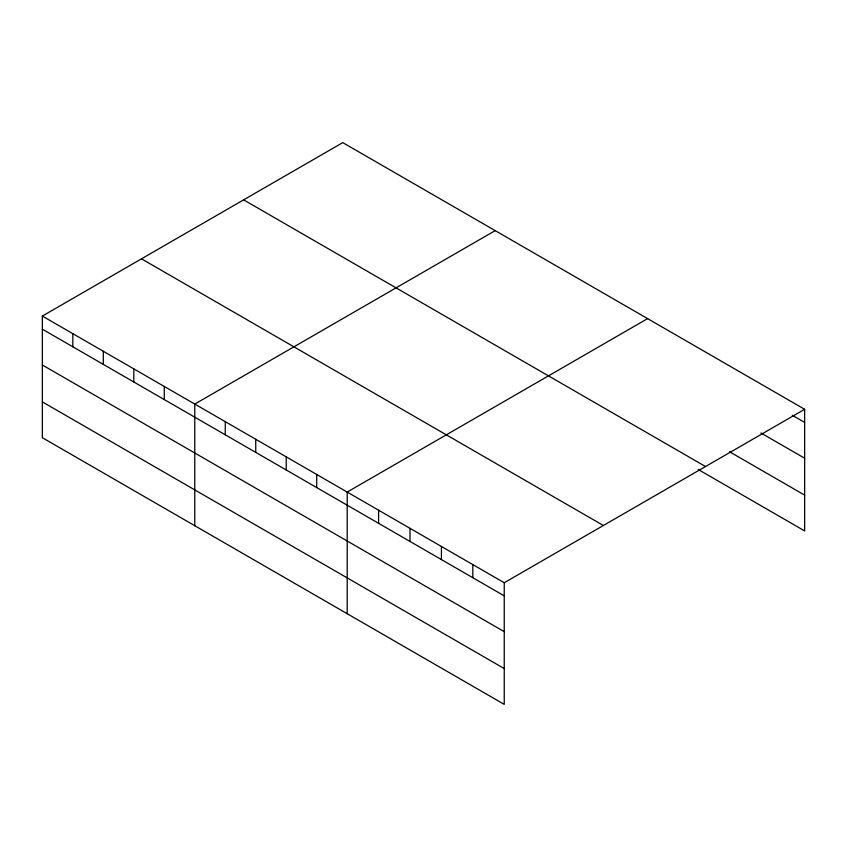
<?xml version="1.0" encoding="UTF-8"?>
<svg xmlns="http://www.w3.org/2000/svg" width="847" height="847" viewBox="0 0 847 847"><rect width="100%" height="100%" fill="white"/><g stroke="black" fill="none" stroke-linecap="round" stroke-linejoin="round"><path stroke-width="1.27" d="M504.24 631.661L504.24 582.736L42.35 316.069L42.35 437.708L504.24 704.376L504.24 631.661L42.35 364.993M698.087 469.407L804.65 530.931L804.65 409.292L342.76 142.624L42.35 316.069M495.188 230.628L194.768 404.072L194.768 525.712M647.606 318.631L347.196 492.065L347.196 613.704M504.24 582.736L804.65 409.292M792.316 415.284L804.65 422.409M760.902 432.965L804.65 458.227M729.489 451.726L804.65 495.124M243.629 199.86L705.509 466.528M141.491 258.833L603.371 525.5M42.35 329.187L504.24 595.854M42.35 401.891L504.24 668.558M472.827 564.6L472.827 577.718M441.425 546.463L441.425 559.581M410.012 528.337L410.012 541.455M378.609 510.201L378.609 523.319M316.714 474.468L316.714 487.586M286.222 456.872L286.222 469.979M255.741 439.265L255.741 452.383M225.26 421.668L225.26 434.786M164.286 386.465L164.286 399.583M133.805 368.868L133.805 381.986M103.323 351.272L103.323 364.379M72.831 333.665L72.831 346.783"/></g></svg>
